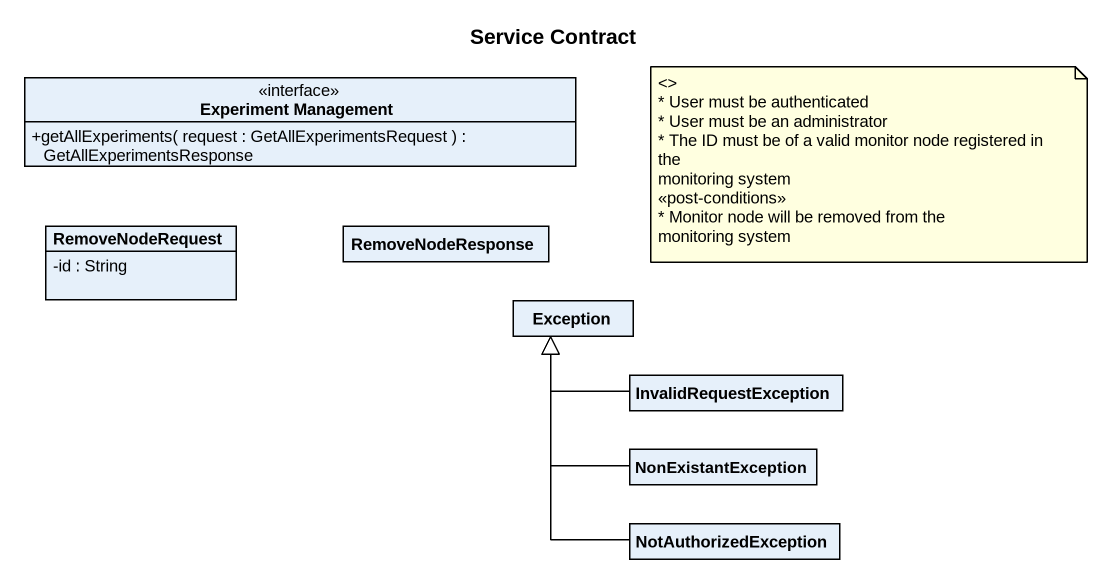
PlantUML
@startuml
title Service Contract
hide circle
hide empty members
skinparam classAttributeIconSize 0
interface "Experiment Management" as Experiment_Management {
  +getAllExperiments( request : GetAllExperimentsRequest ) : GetAllExperimentsResponse
}
class RemoveNodeRequest {
  -id : String
}
class RemoveNodeResponse
class "Exception" as Exception_
class InvalidRequestException
class NonExistantException
class NotAuthorizedException
InvalidRequestException -left-|> Exception_
NonExistantException -up-|> Exception_
NotAuthorizedException -up-|> Exception_
note as N1
  <>
  * User must be authenticated
  * User must be an administrator
  * The ID must be of a valid monitor node registered in the
  monitoring system
  <<post-conditions>>
  * Monitor node will be removed from the
  monitoring system
end note
@enduml
